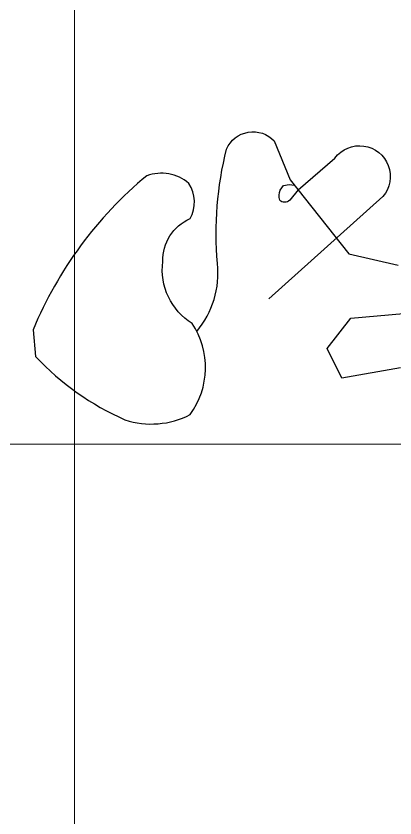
# Model space of a CAD drawing. Header units: millimetres. Extents: x 204354 to 3006910, y 96817 to 586751.
# Drawn here: x 245810 to 246483, y 101101 to 102525 of the extents above; entities that cross this region are included whole.
import ezdxf

# ---------------------------------------------------------------- set-up
doc = ezdxf.new("R2010")
doc.units = ezdxf.units.MM

msp = doc.modelspace()

# ---------------------------------------------------------------- linework, layer by layer
at = {"color": 7, "linetype": 'Continuous', "lineweight": 15}
msp.add_line((245913.301, 106712.113), (245913.301, 97641.585), dxfattribs=at)
at = {"linetype": 'Continuous', "lineweight": 15}
msp.add_line((239316.553, 101764.552), (250036.269, 101764.552), dxfattribs=at)
at = {"lineweight": 30}
for points in [[(246130.751, 101965.018, 0.20271023), (246167.511, 102085.791, -0.08321677), (246183.661, 102288.746, -0.54097473), (246268.404, 102303.324), (246296.596, 102234.343)], [(246310.936, 102216.29), (246376.088, 102273.053, -1.03450116), (246461.247, 102204.678), (246258.902, 102022.83)], [(246070.338, 102089.345, -0.30063373), (246118.769, 102165.402, 0.28024981), (246116.518, 102228.057, 0.26877936), (246041.875, 102241.62, 0.12219207), (245840.106, 101968.048), (245844.447, 101920.33, 0.09999032), (246003.115, 101808.028, 0.2003981), (246119, 101817.304, 0.31291375), (246122.517, 101979.163, -0.29379383), (246070.338, 102089.345)], [(246310.936, 102216.29), (246295.813, 102198.25, -0.43429381), (246278.05, 102198.25, -0.16026212), (246279.048, 102215.891), (246284.793, 102224.499), (246295.013, 102226.212), (246304.027, 102224.987)]]:
    msp.add_lwpolyline(points, format="xyb", dxfattribs=at)
for points in [[(246296.596, 102234.343), (246400.78, 102103.182), (246488.299, 102082.998)], [(246492.787, 101900.224), (246388.438, 101882.283), (246362.631, 101934.985), (246404.146, 101988.808), (246571.33, 102003.385)]]:
    msp.add_lwpolyline(points, dxfattribs=at)

doc.saveas('drawing.dxf')
